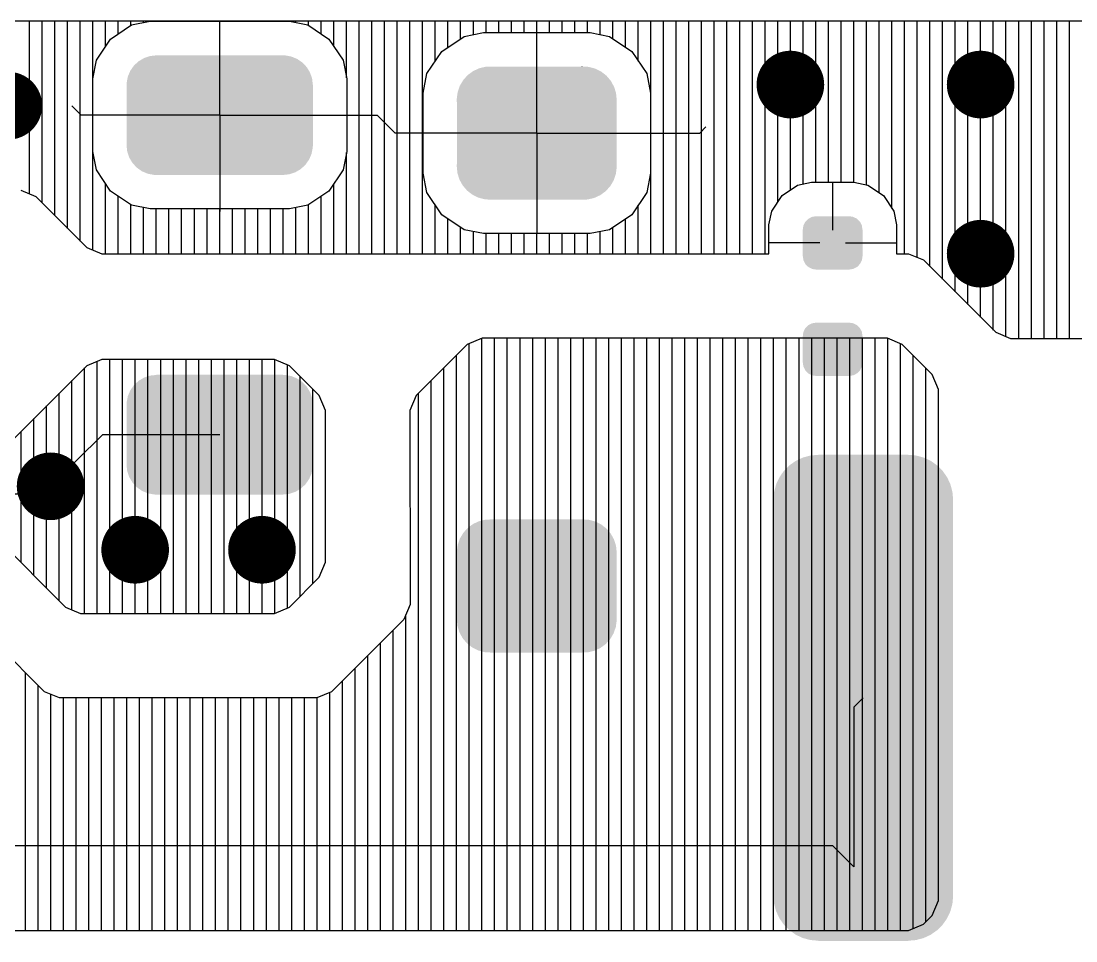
# Model space of a CAD drawing. Extents: x 295 to 953, y 10 to 290.
# Drawn here: x 750.54 to 776.68, y 220.66 to 243.44 of the extents above; entities that cross this region are included whole.
import ezdxf

# ---------------------------------------------------------------- set-up
doc = ezdxf.new("R2010")
doc.units = 0
doc.header["$LTSCALE"] = 5
doc.header["$MEASUREMENT"] = 0
doc.layers.get('0').update_dxf_attribs({"linetype": 'CONTINUOUS', "lineweight": 25})
doc.layers.add('DV-INT-A3_TOP', color=10, linetype='CONTINUOUS')

msp = doc.modelspace()

# ---------------------------------------------------------------- linework, layer by layer
at = {"const_width": 0.838}
for points in [[(769.188, 241.873, 1), (770.026, 241.873, 1)], [(773.903, 241.873, 1), (774.741, 241.873, 1)], [(749.804, 241.349, 1), (750.643, 241.349, 1)], [(773.903, 237.682, 1), (774.741, 237.682, 1)], [(750.852, 231.92, 1), (751.69, 231.92, 1)], [(752.948, 230.348, 1), (753.786, 230.348, 1)], [(756.091, 230.348, 1), (756.929, 230.348, 1)]]:
    msp.add_lwpolyline(points, format="xyb", close=True, dxfattribs=at)
for points in [[(753.337, 242.344), (753.415, 242.415), (757.583, 242.344), (757.517, 242.415)], [(753.415, 242.415), (753.453, 242.45), (757.517, 242.415), (757.466, 242.45)], [(753.453, 242.45), (753.547, 242.505), (757.466, 242.45), (757.387, 242.505)], [(753.547, 242.505), (753.589, 242.53), (757.387, 242.505), (757.328, 242.53)], [(753.589, 242.53), (753.698, 242.566), (757.328, 242.53), (757.242, 242.566)], [(753.698, 242.566), (753.738, 242.58), (757.242, 242.566), (757.171, 242.58)], [(753.738, 242.58), (753.883, 242.595), (757.171, 242.58), (757.087, 242.595)], [(753.883, 242.595), (753.895, 242.596), (757.087, 242.595), (757.056, 242.596)], [(753.895, 242.597), (753.895, 242.6), (757.03, 242.597), (757.03, 242.6)], [(753.895, 242.596), (753.895, 242.597), (757.056, 242.596), (757.03, 242.597)], [(753.185, 242.07), (753.225, 242.164), (757.736, 242.07), (757.704, 242.164)], [(753.225, 242.164), (753.247, 242.215), (757.704, 242.164), (757.674, 242.215)], [(753.247, 242.215), (753.306, 242.3), (757.674, 242.215), (757.624, 242.3)], [(753.306, 242.3), (753.337, 242.344), (757.624, 242.3), (757.583, 242.344)], [(761.499, 241.985), (761.595, 242.092), (765.14, 241.985), (765.049, 242.092)], [(761.595, 242.092), (761.61, 242.109), (765.049, 242.092), (765.028, 242.109)], [(761.61, 242.109), (761.727, 242.194), (765.028, 242.109), (764.918, 242.194)], [(761.727, 242.194), (761.744, 242.207), (764.918, 242.194), (764.892, 242.207)], [(761.744, 242.207), (761.877, 242.268), (764.892, 242.207), (764.769, 242.268)], [(761.877, 242.268), (761.895, 242.277), (764.769, 242.268), (764.738, 242.277)], [(761.895, 242.277), (762.042, 242.311), (764.738, 242.277), (764.608, 242.311)], [(762.042, 242.311), (762.056, 242.315), (764.608, 242.311), (764.549, 242.315)], [(762.056, 242.315), (762.223, 242.32), (764.549, 242.315), (764.466, 242.32)], [(764.418, 242.32), (764.442, 242.321), (764.466, 242.32), (764.442, 242.321)], [(753.153, 241.859), (753.156, 241.915), (757.772, 241.859), (757.765, 241.915)], [(753.153, 241.857), (753.153, 241.859), (757.772, 241.857), (757.772, 241.859)], [(753.153, 240.373), (753.153, 241.857), (757.772, 240.373), (757.772, 241.857)], [(753.156, 241.915), (753.175, 242.015), (757.765, 241.915), (757.754, 242.015)], [(753.175, 242.015), (753.185, 242.07), (757.754, 242.015), (757.736, 242.07)], [(761.407, 241.82), (761.414, 241.842), (765.237, 241.82), (765.224, 241.842)], [(761.414, 241.842), (761.487, 241.966), (765.224, 241.842), (765.156, 241.966)], [(761.487, 241.966), (761.499, 241.985), (765.156, 241.966), (765.14, 241.985)], [(761.338, 241.52), (761.357, 241.661), (765.3, 241.52), (765.286, 241.661)], [(761.357, 241.661), (761.36, 241.685), (765.286, 241.661), (765.279, 241.685)], [(761.36, 241.685), (761.407, 241.82), (765.279, 241.685), (765.237, 241.82)], [(761.338, 241.496), (761.338, 241.52), (765.303, 241.496), (765.3, 241.52)], [(761.34, 241.438), (761.338, 241.496), (765.301, 241.438), (765.303, 241.496)], [(761.34, 241.437), (761.34, 241.438), (765.301, 241.437), (765.301, 241.438)], [(761.34, 239.904), (761.34, 241.437), (765.301, 239.904), (765.301, 241.437)], [(753.153, 240.371), (753.153, 240.373), (757.772, 240.371), (757.772, 240.373)], [(753.159, 240.314), (753.153, 240.371), (757.769, 240.314), (757.772, 240.371)], [(753.17, 240.214), (753.159, 240.314), (757.75, 240.214), (757.769, 240.314)], [(753.189, 240.16), (753.17, 240.214), (757.74, 240.16), (757.75, 240.214)], [(753.22, 240.065), (753.189, 240.16), (757.7, 240.065), (757.74, 240.16)], [(753.25, 240.015), (753.22, 240.065), (757.678, 240.015), (757.7, 240.065)], [(753.301, 239.93), (753.25, 240.015), (757.618, 239.93), (757.678, 240.015)], [(753.342, 239.886), (753.301, 239.93), (757.587, 239.886), (757.618, 239.93)], [(753.408, 239.814), (753.342, 239.886), (757.51, 239.814), (757.587, 239.886)], [(753.458, 239.779), (753.408, 239.814), (757.472, 239.779), (757.51, 239.814)], [(753.537, 239.724), (753.458, 239.779), (757.378, 239.724), (757.472, 239.779)], [(761.338, 239.845), (761.34, 239.903), (765.303, 239.845), (765.301, 239.903)], [(761.341, 239.821), (761.338, 239.845), (765.302, 239.821), (765.303, 239.845)], [(761.34, 239.903), (761.34, 239.904), (765.301, 239.903), (765.301, 239.904)], [(761.355, 239.68), (761.341, 239.821), (765.284, 239.68), (765.302, 239.821)], [(753.596, 239.699), (753.537, 239.724), (757.336, 239.699), (757.378, 239.724)], [(753.682, 239.663), (753.596, 239.699), (757.227, 239.663), (757.336, 239.699)], [(753.754, 239.65), (753.682, 239.663), (757.186, 239.65), (757.227, 239.663)], [(753.837, 239.634), (753.754, 239.65), (757.041, 239.634), (757.186, 239.65)], [(753.869, 239.633), (753.837, 239.634), (757.03, 239.633), (757.041, 239.634)], [(753.895, 239.632), (753.869, 239.633), (757.03, 239.632), (757.03, 239.633)], [(753.895, 239.629), (753.895, 239.632), (757.03, 239.629), (757.03, 239.632)], [(761.362, 239.656), (761.355, 239.68), (765.281, 239.656), (765.284, 239.68)], [(761.404, 239.521), (761.362, 239.656), (765.234, 239.521), (765.281, 239.656)], [(761.416, 239.499), (761.404, 239.521), (765.227, 239.499), (765.234, 239.521)], [(761.485, 239.375), (761.416, 239.499), (765.154, 239.375), (765.227, 239.499)], [(761.501, 239.356), (761.485, 239.375), (765.142, 239.356), (765.154, 239.375)], [(761.592, 239.249), (761.501, 239.356), (765.046, 239.249), (765.142, 239.356)], [(761.613, 239.232), (761.592, 239.249), (765.031, 239.232), (765.046, 239.249)], [(761.723, 239.147), (761.613, 239.232), (764.914, 239.147), (765.031, 239.232)], [(761.748, 239.134), (761.723, 239.147), (764.897, 239.134), (764.914, 239.147)], [(761.872, 239.073), (761.748, 239.134), (764.764, 239.073), (764.897, 239.134)], [(761.903, 239.064), (761.872, 239.073), (764.746, 239.064), (764.764, 239.073)], [(762.033, 239.03), (761.903, 239.064), (764.599, 239.03), (764.746, 239.064)], [(762.092, 239.026), (762.033, 239.03), (764.584, 239.026), (764.599, 239.03)], [(762.175, 239.021), (762.092, 239.026), (764.418, 239.021), (764.584, 239.026)], [(762.198, 239.02), (762.175, 239.021), (762.198, 239.02), (762.223, 239.021)], [(769.933, 238.385), (769.974, 238.469), (771.378, 238.385), (771.334, 238.469)], [(769.974, 238.469), (769.982, 238.478), (771.334, 238.469), (771.329, 238.478)], [(769.982, 238.478), (770.046, 238.544), (771.329, 238.478), (771.261, 238.544)], [(770.046, 238.544), (770.058, 238.551), (771.261, 238.544), (771.254, 238.551)], [(770.058, 238.551), (770.139, 238.593), (771.254, 238.551), (771.167, 238.593)], [(770.139, 238.593), (770.159, 238.597), (771.167, 238.593), (771.16, 238.597)], [(770.159, 238.597), (770.242, 238.611), (771.16, 238.597), (771.068, 238.611)], [(769.913, 237.619), (769.913, 238.282), (771.397, 237.619), (771.397, 238.282)], [(769.915, 238.282), (769.928, 238.374), (771.394, 238.282), (771.379, 238.374)], [(769.928, 238.374), (769.933, 238.385), (771.379, 238.374), (771.378, 238.385)], [(769.93, 237.527), (769.915, 237.619), (771.381, 237.527), (771.394, 237.619)], [(769.932, 237.516), (769.93, 237.527), (771.376, 237.516), (771.381, 237.527)], [(769.975, 237.432), (769.932, 237.516), (771.336, 237.432), (771.376, 237.516)], [(769.98, 237.423), (769.975, 237.432), (771.327, 237.423), (771.336, 237.432)], [(770.048, 237.357), (769.98, 237.423), (771.263, 237.357), (771.327, 237.423)], [(770.055, 237.35), (770.048, 237.357), (771.251, 237.35), (771.263, 237.357)], [(770.142, 237.308), (770.055, 237.35), (771.171, 237.308), (771.251, 237.35)], [(770.149, 237.304), (770.142, 237.308), (771.151, 237.304), (771.171, 237.308)], [(770.242, 237.29), (770.149, 237.304), (771.068, 237.29), (771.151, 237.304)], [(769.933, 235.749), (769.974, 235.833), (771.378, 235.749), (771.334, 235.833)], [(769.974, 235.833), (769.982, 235.842), (771.334, 235.833), (771.329, 235.842)], [(769.982, 235.842), (770.046, 235.908), (771.329, 235.842), (771.261, 235.908)], [(770.046, 235.908), (770.058, 235.915), (771.261, 235.908), (771.254, 235.915)], [(770.058, 235.915), (770.139, 235.957), (771.254, 235.915), (771.167, 235.957)], [(770.139, 235.957), (770.159, 235.961), (771.167, 235.957), (771.16, 235.961)], [(770.159, 235.961), (770.242, 235.974), (771.16, 235.961), (771.068, 235.974)], [(769.913, 234.983), (769.913, 235.645), (771.397, 234.983), (771.397, 235.645)], [(769.915, 235.645), (769.928, 235.738), (771.394, 235.645), (771.379, 235.738)], [(769.928, 235.738), (769.933, 235.749), (771.379, 235.738), (771.378, 235.749)], [(769.93, 234.89), (769.915, 234.983), (771.381, 234.89), (771.394, 234.983)], [(769.932, 234.88), (769.93, 234.89), (771.376, 234.88), (771.381, 234.89)], [(769.975, 234.796), (769.932, 234.88), (771.336, 234.796), (771.376, 234.88)], [(769.98, 234.787), (769.975, 234.796), (771.327, 234.787), (771.336, 234.796)], [(770.048, 234.721), (769.98, 234.787), (771.263, 234.721), (771.327, 234.787)], [(753.415, 234.498), (753.453, 234.534), (757.517, 234.498), (757.466, 234.534)], [(753.453, 234.534), (753.547, 234.589), (757.466, 234.534), (757.387, 234.589)], [(753.547, 234.589), (753.589, 234.613), (757.387, 234.589), (757.328, 234.613)], [(753.589, 234.613), (753.698, 234.649), (757.328, 234.613), (757.242, 234.649)], [(753.698, 234.649), (753.738, 234.663), (757.242, 234.649), (757.171, 234.663)], [(753.738, 234.663), (753.883, 234.678), (757.171, 234.663), (757.087, 234.678)], [(753.883, 234.678), (753.895, 234.68), (757.087, 234.678), (757.056, 234.68)], [(753.895, 234.681), (753.895, 234.684), (757.03, 234.681), (757.03, 234.684)], [(753.895, 234.68), (753.895, 234.681), (757.056, 234.68), (757.03, 234.681)], [(770.055, 234.714), (770.048, 234.721), (771.251, 234.714), (771.263, 234.721)], [(770.142, 234.672), (770.055, 234.714), (771.171, 234.672), (771.251, 234.714)], [(770.149, 234.668), (770.142, 234.672), (771.151, 234.668), (771.171, 234.672)], [(770.242, 234.654), (770.149, 234.668), (771.068, 234.654), (771.151, 234.668)], [(753.185, 234.153), (753.225, 234.248), (757.736, 234.153), (757.704, 234.248)], [(753.225, 234.248), (753.247, 234.298), (757.704, 234.248), (757.674, 234.298)], [(753.247, 234.298), (753.306, 234.383), (757.674, 234.298), (757.624, 234.383)], [(753.306, 234.383), (753.337, 234.427), (757.624, 234.383), (757.583, 234.427)], [(753.337, 234.427), (753.415, 234.498), (757.583, 234.427), (757.517, 234.498)], [(753.153, 233.942), (753.156, 233.998), (757.772, 233.942), (757.765, 233.998)], [(753.156, 233.998), (753.175, 234.098), (757.765, 233.998), (757.754, 234.098)], [(753.175, 234.098), (753.185, 234.153), (757.754, 234.098), (757.736, 234.153)], [(753.153, 233.94), (753.153, 233.942), (757.772, 233.94), (757.772, 233.942)], [(753.153, 232.456), (753.153, 233.94), (757.772, 232.456), (757.772, 233.94)], [(769.92, 232.634), (770.103, 232.682), (772.905, 232.634), (772.726, 232.682)], [(770.103, 232.682), (770.106, 232.683), (772.726, 232.682), (772.715, 232.683)], [(770.106, 232.683), (770.298, 232.7), (772.715, 232.683), (772.528, 232.7)], [(770.298, 232.7), (770.298, 232.703), (772.528, 232.7), (772.528, 232.703)], [(753.153, 232.454), (753.153, 232.456), (757.772, 232.454), (757.772, 232.456)], [(753.159, 232.397), (753.153, 232.454), (757.769, 232.397), (757.772, 232.454)], [(769.449, 232.306), (769.583, 232.439), (773.377, 232.306), (773.245, 232.439)], [(769.583, 232.439), (769.586, 232.442), (773.245, 232.439), (773.239, 232.442)], [(769.586, 232.442), (769.741, 232.55), (773.239, 232.442), (773.087, 232.55)], [(769.741, 232.55), (769.745, 232.553), (773.087, 232.55), (773.081, 232.553)], [(769.745, 232.553), (769.916, 232.632), (773.081, 232.553), (772.912, 232.632)], [(769.916, 232.632), (769.92, 232.634), (772.912, 232.632), (772.905, 232.634)], [(753.17, 232.298), (753.159, 232.397), (757.75, 232.298), (757.769, 232.397)], [(753.189, 232.243), (753.17, 232.298), (757.74, 232.243), (757.75, 232.298)], [(753.22, 232.148), (753.189, 232.243), (757.7, 232.148), (757.74, 232.243)], [(769.338, 232.149), (769.446, 232.302), (773.488, 232.149), (773.381, 232.302)], [(769.446, 232.302), (769.449, 232.306), (773.381, 232.302), (773.377, 232.306)], [(753.25, 232.098), (753.22, 232.148), (757.678, 232.098), (757.7, 232.148)], [(753.301, 232.013), (753.25, 232.098), (757.618, 232.013), (757.678, 232.098)], [(753.342, 231.969), (753.301, 232.013), (757.587, 231.969), (757.618, 232.013)], [(753.408, 231.897), (753.342, 231.969), (757.51, 231.897), (757.587, 231.969)], [(753.458, 231.862), (753.408, 231.897), (757.472, 231.862), (757.51, 231.897)], [(769.204, 231.788), (769.254, 231.969), (773.622, 231.788), (773.573, 231.969)], [(769.254, 231.969), (769.255, 231.974), (773.573, 231.969), (773.571, 231.974)], [(769.255, 231.974), (769.336, 232.144), (773.571, 231.974), (773.492, 232.144)], [(769.336, 232.144), (769.338, 232.149), (773.492, 232.144), (773.488, 232.149)], [(753.537, 231.807), (753.458, 231.862), (757.378, 231.807), (757.472, 231.862)], [(753.596, 231.782), (753.537, 231.807), (757.336, 231.782), (757.378, 231.807)], [(753.682, 231.746), (753.596, 231.782), (757.227, 231.746), (757.336, 231.782)], [(753.754, 231.733), (753.682, 231.746), (757.186, 231.733), (757.227, 231.746)], [(753.837, 231.718), (753.754, 231.733), (757.041, 231.718), (757.186, 231.733)], [(753.869, 231.716), (753.837, 231.718), (757.03, 231.716), (757.041, 231.718)], [(753.895, 231.715), (753.869, 231.716), (757.03, 231.715), (757.03, 231.716)], [(753.895, 231.712), (753.895, 231.715), (757.03, 231.712), (757.03, 231.715)], [(769.186, 231.591), (769.204, 231.783), (773.641, 231.591), (773.623, 231.783)], [(769.204, 231.783), (769.204, 231.788), (773.623, 231.783), (773.622, 231.788)], [(769.186, 231.589), (769.186, 231.591), (773.641, 231.589), (773.641, 231.591)], [(769.186, 221.773), (769.186, 231.589), (773.641, 221.773), (773.641, 231.589)], [(761.499, 230.766), (761.595, 230.873), (765.14, 230.766), (765.049, 230.873)], [(761.595, 230.873), (761.61, 230.889), (765.049, 230.873), (765.028, 230.889)], [(761.61, 230.889), (761.727, 230.975), (765.028, 230.889), (764.918, 230.975)], [(761.727, 230.975), (761.744, 230.988), (764.918, 230.975), (764.892, 230.988)], [(761.744, 230.988), (761.877, 231.049), (764.892, 230.988), (764.769, 231.049)], [(761.877, 231.049), (761.895, 231.057), (764.769, 231.049), (764.738, 231.057)], [(761.895, 231.057), (762.042, 231.092), (764.738, 231.057), (764.608, 231.092)], [(762.042, 231.092), (762.056, 231.095), (764.608, 231.092), (764.549, 231.095)], [(762.056, 231.095), (762.223, 231.1), (764.549, 231.095), (764.466, 231.1)], [(764.418, 231.1), (764.442, 231.102), (764.466, 231.1), (764.442, 231.102)], [(761.36, 230.466), (761.407, 230.601), (765.279, 230.466), (765.237, 230.601)], [(761.407, 230.601), (761.414, 230.623), (765.237, 230.601), (765.224, 230.623)], [(761.414, 230.623), (761.487, 230.746), (765.224, 230.623), (765.156, 230.746)], [(761.487, 230.746), (761.499, 230.766), (765.156, 230.746), (765.14, 230.766)], [(761.338, 230.301), (761.357, 230.442), (765.3, 230.301), (765.286, 230.442)], [(761.357, 230.442), (761.36, 230.466), (765.286, 230.442), (765.279, 230.466)], [(761.338, 230.277), (761.338, 230.301), (765.303, 230.277), (765.3, 230.301)], [(761.34, 230.218), (761.338, 230.277), (765.301, 230.218), (765.303, 230.277)], [(761.34, 228.684), (761.34, 230.218), (765.301, 228.684), (765.301, 230.218)], [(761.338, 228.626), (761.34, 228.684), (765.303, 228.626), (765.301, 228.684)], [(761.341, 228.601), (761.338, 228.626), (765.302, 228.601), (765.303, 228.626)], [(761.355, 228.46), (761.341, 228.601), (765.284, 228.46), (765.302, 228.601)], [(761.362, 228.437), (761.355, 228.46), (765.281, 228.437), (765.284, 228.46)], [(761.404, 228.302), (761.362, 228.437), (765.234, 228.302), (765.281, 228.437)], [(761.416, 228.28), (761.404, 228.302), (765.227, 228.28), (765.234, 228.302)], [(761.485, 228.156), (761.416, 228.28), (765.154, 228.156), (765.227, 228.28)], [(761.501, 228.136), (761.485, 228.156), (765.142, 228.136), (765.154, 228.156)], [(761.592, 228.03), (761.501, 228.136), (765.046, 228.03), (765.142, 228.136)], [(761.613, 228.013), (761.592, 228.03), (765.031, 228.013), (765.046, 228.03)], [(761.723, 227.927), (761.613, 228.013), (764.914, 227.927), (765.031, 228.013)], [(761.748, 227.915), (761.723, 227.927), (764.897, 227.915), (764.914, 227.927)], [(761.872, 227.853), (761.748, 227.915), (764.764, 227.853), (764.897, 227.915)], [(761.903, 227.845), (761.872, 227.853), (764.746, 227.845), (764.764, 227.853)], [(762.033, 227.81), (761.903, 227.845), (764.599, 227.81), (764.746, 227.845)], [(762.092, 227.807), (762.033, 227.81), (764.584, 227.807), (764.599, 227.81)], [(762.175, 227.802), (762.092, 227.807), (764.418, 227.802), (764.584, 227.807)], [(762.198, 227.801), (762.175, 227.802), (762.198, 227.801), (762.223, 227.802)], [(769.186, 221.771), (769.186, 221.773), (773.641, 221.771), (773.641, 221.773)], [(769.203, 221.579), (769.186, 221.771), (773.623, 221.579), (773.641, 221.771)], [(769.205, 221.573), (769.203, 221.579), (773.622, 221.573), (773.623, 221.579)], [(769.253, 221.393), (769.205, 221.573), (773.573, 221.393), (773.622, 221.573)], [(769.256, 221.387), (769.253, 221.393), (773.571, 221.387), (773.573, 221.393)], [(769.335, 221.218), (769.256, 221.387), (773.491, 221.218), (773.571, 221.387)], [(769.338, 221.213), (769.335, 221.218), (773.489, 221.213), (773.491, 221.218)], [(769.446, 221.06), (769.338, 221.213), (773.38, 221.06), (773.489, 221.213)], [(769.45, 221.055), (769.446, 221.06), (773.377, 221.055), (773.38, 221.06)], [(769.582, 220.923), (769.45, 221.055), (773.244, 220.923), (773.377, 221.055)], [(769.587, 220.92), (769.582, 220.923), (773.24, 220.92), (773.244, 220.923)], [(769.74, 220.812), (769.587, 220.92), (773.086, 220.812), (773.24, 220.92)], [(769.746, 220.809), (769.74, 220.812), (773.082, 220.809), (773.086, 220.812)], [(769.914, 220.73), (769.746, 220.809), (772.911, 220.73), (773.082, 220.809)], [(769.922, 220.728), (769.914, 220.73), (772.907, 220.728), (772.911, 220.73)], [(770.101, 220.68), (769.922, 220.728), (772.724, 220.68), (772.907, 220.728)], [(770.112, 220.679), (770.101, 220.68), (772.72, 220.679), (772.724, 220.68)], [(770.298, 220.662), (770.112, 220.679), (772.528, 220.662), (772.72, 220.679)], [(770.298, 220.658), (770.298, 220.662), (772.528, 220.658), (772.528, 220.662)]]:
    msp.add_solid(points)
at = {"layer": 'DV-INT-A3_TOP', "color": 7}
for p, q in [((751.795, 243.445), (740.207, 243.445)), ((750.747, 239.162), (750.747, 243.445)), ((751.062, 238.94), (751.062, 243.445)), ((751.376, 238.625), (751.376, 243.445)), ((751.69, 238.307), (751.69, 243.445)), ((761.225, 243.445), (751.795, 243.445)), ((752.005, 237.992), (752.005, 243.445)), ((752.319, 242.041), (752.319, 243.445)), ((752.633, 242.816), (752.633, 243.445)), ((752.948, 243.126), (752.948, 243.445)), ((753.262, 243.336), (753.262, 243.445)), ((753.279, 243.349), (753.74, 243.441)), ((753.576, 243.407), (753.576, 243.445)), ((753.74, 243.441), (757.189, 243.441)), ((753.891, 243.441), (753.891, 243.445)), ((754.205, 243.441), (754.205, 243.445)), ((754.519, 243.441), (754.519, 243.445)), ((754.834, 243.441), (754.834, 243.445)), ((755.148, 243.441), (755.148, 243.445)), ((755.462, 243.441), (755.462, 243.445)), ((755.462, 241.429), (755.462, 243.441)), ((755.777, 243.441), (755.777, 243.445)), ((756.091, 243.441), (756.091, 243.445)), ((756.405, 243.441), (756.405, 243.445)), ((756.72, 243.441), (756.72, 243.445)), ((757.034, 243.441), (757.034, 243.445)), ((757.189, 243.441), (757.65, 243.349)), ((757.348, 243.407), (757.348, 243.445)), ((757.663, 243.336), (757.663, 243.445)), ((757.977, 243.126), (757.977, 243.445)), ((758.291, 242.816), (758.291, 243.445)), ((758.606, 242.041), (758.606, 243.445)), ((758.92, 237.678), (758.92, 243.445)), ((759.234, 237.678), (759.234, 243.445)), ((759.549, 237.678), (759.549, 243.445)), ((759.863, 237.678), (759.863, 243.445)), ((760.177, 237.678), (760.177, 243.445)), ((760.492, 237.678), (760.492, 243.445)), ((760.806, 242.456), (760.806, 243.445)), ((761.12, 242.8), (761.12, 243.445)), ((785.633, 243.445), (761.225, 243.445)), ((761.434, 243.009), (761.434, 243.445)), ((761.749, 243.11), (761.749, 243.445)), ((762.063, 243.16), (762.063, 243.445)), ((762.377, 243.16), (762.377, 243.445)), ((762.692, 243.16), (762.692, 243.445)), ((763.006, 243.16), (763.006, 243.445)), ((763.32, 243.16), (763.32, 243.445)), ((763.635, 243.16), (763.635, 243.445)), ((763.949, 243.16), (763.949, 243.445)), ((764.263, 243.16), (764.263, 243.445)), ((764.578, 243.16), (764.578, 243.445)), ((764.892, 243.11), (764.892, 243.445)), ((765.206, 243.009), (765.206, 243.445)), ((765.521, 242.8), (765.521, 243.445)), ((765.835, 242.456), (765.835, 243.445)), ((766.149, 237.682), (766.149, 243.445)), ((766.464, 237.682), (766.464, 243.445)), ((766.778, 237.682), (766.778, 243.445)), ((767.092, 237.682), (767.092, 243.445)), ((767.407, 237.682), (767.407, 243.445)), ((767.721, 237.682), (767.721, 243.445)), ((768.035, 237.682), (768.035, 243.445)), ((768.35, 237.682), (768.35, 243.445)), ((768.664, 237.682), (768.664, 243.445)), ((768.978, 237.682), (768.978, 243.445)), ((769.293, 238.965), (769.293, 243.445)), ((769.607, 239.262), (769.607, 243.445)), ((769.921, 239.409), (769.921, 243.445)), ((770.236, 239.451), (770.236, 243.445)), ((770.55, 239.451), (770.55, 243.445)), ((770.864, 239.451), (770.864, 243.445)), ((771.179, 239.451), (771.179, 243.445)), ((771.493, 239.388), (771.493, 243.445)), ((771.807, 239.191), (771.807, 243.445)), ((772.122, 238.806), (772.122, 243.445)), ((772.436, 237.682), (772.436, 243.445)), ((772.75, 237.59), (772.75, 243.445)), ((773.065, 237.368), (773.065, 243.445)), ((773.379, 237.054), (773.379, 243.445)), ((773.693, 236.739), (773.693, 243.445)), ((774.007, 236.421), (774.007, 243.445)), ((774.322, 236.107), (774.322, 243.445)), ((774.636, 235.792), (774.636, 243.445)), ((774.95, 235.633), (774.95, 243.445)), ((775.265, 235.583), (775.265, 243.445)), ((775.579, 235.583), (775.579, 243.445)), ((775.893, 235.583), (775.893, 243.445)), ((776.208, 235.583), (776.208, 243.445)), ((776.522, 235.583), (776.522, 243.445)), ((752.759, 242.997), (753.279, 243.349)), ((757.65, 243.349), (758.17, 242.997)), ((761.518, 243.064), (762.004, 243.16)), ((762.004, 243.16), (764.641, 243.16)), ((763.32, 240.985), (763.32, 243.16)), ((764.641, 243.16), (765.127, 243.064)), ((752.407, 242.477), (752.759, 242.997)), ((755.462, 241.115), (755.462, 242.921)), ((758.17, 242.997), (758.522, 242.477)), ((760.969, 242.695), (761.518, 243.064)), ((763.32, 240.671), (763.32, 242.921)), ((765.127, 243.064), (765.676, 242.695)), ((760.6, 242.146), (760.969, 242.695)), ((765.676, 242.695), (766.045, 242.146)), ((752.315, 242.016), (752.407, 242.477)), ((758.522, 242.477), (758.614, 242.016)), ((760.504, 241.66), (760.6, 242.146)), ((766.045, 242.146), (766.141, 241.66)), ((752.315, 240.218), (752.315, 242.016)), ((758.614, 242.016), (758.614, 240.218)), ((760.504, 239.681), (760.504, 241.66)), ((766.141, 241.66), (766.141, 239.681)), ((752.03, 241.115), (751.795, 241.349)), ((755.462, 241.115), (752.03, 241.115)), ((755.148, 241.115), (752.315, 241.115)), ((755.462, 241.115), (755.462, 238.73)), ((755.462, 241.115), (759.364, 241.115)), ((755.777, 241.115), (758.614, 241.115)), ((759.364, 241.115), (759.808, 240.671)), ((755.462, 240.8), (755.462, 238.793)), ((767.361, 240.671), (767.511, 240.826)), ((763.32, 240.671), (759.808, 240.671)), ((763.006, 240.671), (760.504, 240.671)), ((763.32, 240.671), (763.32, 238.206)), ((763.32, 240.671), (767.361, 240.671)), ((763.635, 240.671), (766.141, 240.671)), ((763.32, 240.356), (763.32, 238.181)), ((752.407, 239.757), (752.315, 240.218)), ((752.319, 237.77), (752.319, 240.193)), ((758.614, 240.218), (758.522, 239.757)), ((758.606, 237.678), (758.606, 240.193)), ((752.759, 239.233), (752.407, 239.757)), ((758.522, 239.757), (758.17, 239.233)), ((760.6, 239.195), (760.504, 239.681)), ((766.141, 239.681), (766.045, 239.195)), ((750.534, 239.254), (750.903, 239.099)), ((752.633, 237.678), (752.633, 239.417)), ((753.279, 238.885), (752.759, 239.233)), ((758.17, 239.233), (757.65, 238.885)), ((758.291, 237.678), (758.291, 239.417)), ((769.402, 239.124), (769.787, 239.384)), ((769.787, 239.384), (770.131, 239.451)), ((770.131, 239.451), (771.183, 239.451)), ((770.655, 238.265), (770.655, 239.451)), ((771.183, 239.451), (771.526, 239.384)), ((771.526, 239.384), (771.912, 239.124)), ((750.903, 239.099), (752.168, 237.833)), ((752.948, 237.678), (752.948, 239.107)), ((757.977, 237.678), (757.977, 239.107)), ((760.969, 238.646), (760.6, 239.195)), ((766.045, 239.195), (765.676, 238.646)), ((769.146, 238.738), (769.402, 239.124)), ((771.912, 239.124), (772.168, 238.738)), ((753.262, 237.678), (753.262, 238.894)), ((753.74, 238.793), (753.279, 238.885)), ((753.576, 237.678), (753.576, 238.826)), ((757.189, 238.793), (753.74, 238.793)), ((753.891, 237.678), (753.891, 238.793)), ((754.205, 237.678), (754.205, 238.793)), ((754.519, 237.678), (754.519, 238.793)), ((754.834, 237.678), (754.834, 238.793)), ((755.148, 237.678), (755.148, 238.793)), ((755.462, 237.678), (755.462, 238.793)), ((755.777, 237.678), (755.777, 238.793)), ((756.091, 237.678), (756.091, 238.793)), ((756.405, 237.678), (756.405, 238.793)), ((756.72, 237.678), (756.72, 238.793)), ((757.034, 237.678), (757.034, 238.793)), ((757.65, 238.885), (757.189, 238.793)), ((757.348, 237.678), (757.348, 238.826)), ((757.663, 237.678), (757.663, 238.894)), ((760.806, 237.682), (760.806, 238.885)), ((765.835, 237.682), (765.835, 238.885)), ((769.075, 238.399), (769.146, 238.738)), ((772.168, 238.738), (772.239, 238.399)), ((761.518, 238.277), (760.969, 238.646)), ((761.12, 237.682), (761.12, 238.546)), ((765.676, 238.646), (765.127, 238.277)), ((765.521, 237.682), (765.521, 238.546)), ((761.434, 237.682), (761.434, 238.332)), ((762.004, 238.181), (761.518, 238.277)), ((761.749, 237.682), (761.749, 238.231)), ((764.641, 238.181), (762.004, 238.181)), ((762.063, 237.682), (762.063, 238.181)), ((762.377, 237.682), (762.377, 238.181)), ((762.692, 237.682), (762.692, 238.181)), ((763.006, 237.682), (763.006, 238.181)), ((763.32, 237.682), (763.32, 238.181)), ((763.635, 237.682), (763.635, 238.181)), ((763.949, 237.682), (763.949, 238.181)), ((764.263, 237.682), (764.263, 238.181)), ((764.578, 237.682), (764.578, 238.181)), ((765.127, 238.277), (764.641, 238.181)), ((764.892, 237.682), (764.892, 238.231)), ((765.206, 237.682), (765.206, 238.332)), ((769.075, 237.682), (769.075, 238.399)), ((772.239, 238.399), (772.239, 237.682)), ((770.34, 237.951), (769.075, 237.951)), ((770.969, 237.951), (772.239, 237.951)), ((752.168, 237.833), (752.537, 237.678)), ((752.537, 237.678), (760.701, 237.682)), ((760.701, 237.682), (766.988, 237.682)), ((766.988, 237.682), (769.075, 237.682)), ((772.239, 237.682), (772.536, 237.682)), ((772.536, 237.682), (772.905, 237.527)), ((772.905, 237.527), (773.798, 236.635)), ((773.798, 236.635), (774.695, 235.738)), ((761.967, 235.587), (761.598, 235.432)), ((761.963, 220.914), (761.963, 235.583)), ((770.131, 235.587), (761.967, 235.587)), ((762.277, 220.914), (762.277, 235.587)), ((762.591, 220.914), (762.591, 235.587)), ((762.906, 220.914), (762.906, 235.587)), ((763.22, 220.914), (763.22, 235.587)), ((763.534, 220.914), (763.534, 235.587)), ((763.849, 220.914), (763.849, 235.587)), ((764.163, 220.914), (764.163, 235.587)), ((764.477, 220.914), (764.477, 235.587)), ((764.791, 220.914), (764.791, 235.587)), ((765.106, 220.914), (765.106, 235.587)), ((765.42, 220.914), (765.42, 235.587)), ((765.734, 220.914), (765.734, 235.587)), ((766.049, 220.914), (766.049, 235.587)), ((766.363, 220.914), (766.363, 235.587)), ((766.677, 220.914), (766.677, 235.587)), ((766.992, 220.914), (766.992, 235.587)), ((767.306, 220.914), (767.306, 235.587)), ((767.62, 220.914), (767.62, 235.587)), ((767.935, 220.914), (767.935, 235.587)), ((768.249, 220.914), (768.249, 235.587)), ((768.563, 220.914), (768.563, 235.587)), ((768.878, 220.914), (768.878, 235.587)), ((769.192, 220.914), (769.192, 235.587)), ((769.506, 220.914), (769.506, 235.587)), ((769.821, 220.914), (769.821, 235.587)), ((772.013, 235.587), (770.131, 235.587)), ((770.135, 220.914), (770.135, 235.587)), ((770.449, 220.914), (770.449, 235.587)), ((770.764, 220.914), (770.764, 235.587)), ((771.078, 220.914), (771.078, 235.587)), ((771.392, 220.914), (771.392, 235.587)), ((771.707, 220.914), (771.707, 235.587)), ((772.381, 235.432), (772.013, 235.587)), ((772.021, 220.914), (772.021, 235.583)), ((774.695, 235.738), (775.064, 235.583)), ((775.064, 235.583), (785.168, 235.587)), ((761.598, 235.432), (760.332, 234.166)), ((761.648, 220.914), (761.648, 235.453)), ((772.335, 220.914), (772.335, 235.453)), ((773.123, 234.69), (772.381, 235.432)), ((752.537, 235.063), (752.168, 234.908)), ((756.82, 235.063), (752.537, 235.063)), ((752.742, 228.772), (752.742, 235.063)), ((753.057, 228.772), (753.057, 235.063)), ((753.371, 228.772), (753.371, 235.063)), ((753.685, 228.772), (753.685, 235.063)), ((754, 228.772), (754, 235.063)), ((754.314, 228.772), (754.314, 235.063)), ((754.628, 228.772), (754.628, 235.063)), ((754.943, 228.772), (754.943, 235.063)), ((755.257, 228.772), (755.257, 235.063)), ((755.571, 228.772), (755.571, 235.063)), ((755.886, 228.772), (755.886, 235.063)), ((756.2, 228.772), (756.2, 235.063)), ((756.514, 228.772), (756.514, 235.063)), ((757.189, 234.908), (756.82, 235.063)), ((756.829, 228.776), (756.829, 235.059)), ((761.334, 220.914), (761.334, 235.168)), ((772.65, 220.964), (772.65, 235.168)), ((752.168, 234.908), (749.855, 232.594)), ((752.114, 228.772), (752.114, 234.853)), ((752.428, 228.772), (752.428, 235.013)), ((757.143, 228.906), (757.143, 234.929)), ((757.931, 234.166), (757.189, 234.908)), ((761.02, 220.914), (761.02, 234.853)), ((772.964, 221.124), (772.964, 234.853)), ((751.799, 228.864), (751.799, 234.539)), ((757.457, 229.191), (757.457, 234.644)), ((760.705, 220.914), (760.705, 234.539)), ((773.274, 234.321), (773.123, 234.69)), ((757.772, 229.506), (757.772, 234.33)), ((773.278, 221.656), (773.274, 234.321)), ((751.485, 229.087), (751.485, 234.225)), ((758.082, 233.797), (757.931, 234.166)), ((760.332, 234.166), (760.177, 233.797)), ((760.391, 220.914), (760.391, 234.225)), ((751.171, 229.401), (751.171, 233.91)), ((758.086, 230.038), (758.082, 233.797)), ((760.177, 233.797), (760.181, 228.99)), ((750.856, 229.715), (750.856, 233.596)), ((750.542, 230.03), (750.542, 233.282)), ((751.271, 231.92), (752.554, 233.198)), ((755.462, 233.198), (752.554, 233.198)), ((750.563, 231.731), (751.271, 231.92)), ((744.461, 231.731), (750.563, 231.731)), ((749.855, 230.717), (751.644, 228.927)), ((757.931, 229.669), (758.086, 230.038)), ((757.189, 228.927), (757.931, 229.669)), ((751.12, 226.832), (748.807, 229.145)), ((751.644, 228.927), (752.013, 228.772)), ((752.013, 228.772), (756.82, 228.772)), ((756.82, 228.772), (757.189, 228.927)), ((760.181, 228.99), (760.026, 228.621)), ((760.026, 228.621), (758.237, 226.832)), ((760.077, 220.914), (760.077, 228.739)), ((759.762, 220.914), (759.762, 228.357)), ((759.448, 220.914), (759.448, 228.043)), ((759.134, 220.914), (759.134, 227.729)), ((750.647, 220.914), (750.647, 227.305)), ((758.819, 220.914), (758.819, 227.414)), ((750.961, 220.914), (750.961, 226.991)), ((758.505, 220.914), (758.505, 227.1)), ((751.489, 226.677), (751.12, 226.832)), ((751.276, 220.914), (751.276, 226.769)), ((757.868, 226.681), (751.489, 226.677)), ((751.59, 220.914), (751.59, 226.677)), ((751.904, 220.914), (751.904, 226.677)), ((752.218, 220.914), (752.218, 226.677)), ((752.533, 220.914), (752.533, 226.677)), ((752.847, 220.914), (752.847, 226.677)), ((753.161, 220.914), (753.161, 226.677)), ((753.476, 220.914), (753.476, 226.677)), ((753.79, 220.914), (753.79, 226.677)), ((754.104, 220.914), (754.104, 226.677)), ((754.419, 220.914), (754.419, 226.677)), ((754.733, 220.914), (754.733, 226.677)), ((755.047, 220.914), (755.047, 226.677)), ((755.362, 220.914), (755.362, 226.677)), ((755.676, 220.914), (755.676, 226.677)), ((755.99, 220.914), (755.99, 226.677)), ((756.305, 220.914), (756.305, 226.677)), ((756.619, 220.914), (756.619, 226.677)), ((756.933, 220.914), (756.933, 226.677)), ((757.248, 220.914), (757.248, 226.677)), ((757.562, 220.914), (757.562, 226.677)), ((758.237, 226.832), (757.868, 226.681)), ((757.876, 220.914), (757.876, 226.681)), ((758.191, 220.914), (758.191, 226.811)), ((771.413, 226.681), (771.179, 226.446)), ((771.179, 226.446), (771.179, 222.49)), ((770.655, 223.014), (744.461, 223.014)), ((771.179, 222.49), (770.655, 223.014)), ((773.123, 221.287), (773.278, 221.656)), ((772.905, 221.069), (773.123, 221.287)), ((743.107, 220.914), (764.892, 220.918)), ((764.892, 220.918), (772.536, 220.914)), ((772.536, 220.914), (772.905, 221.069))]:
    msp.add_line(p, q, dxfattribs=at)

doc.saveas('drawing.dxf')
